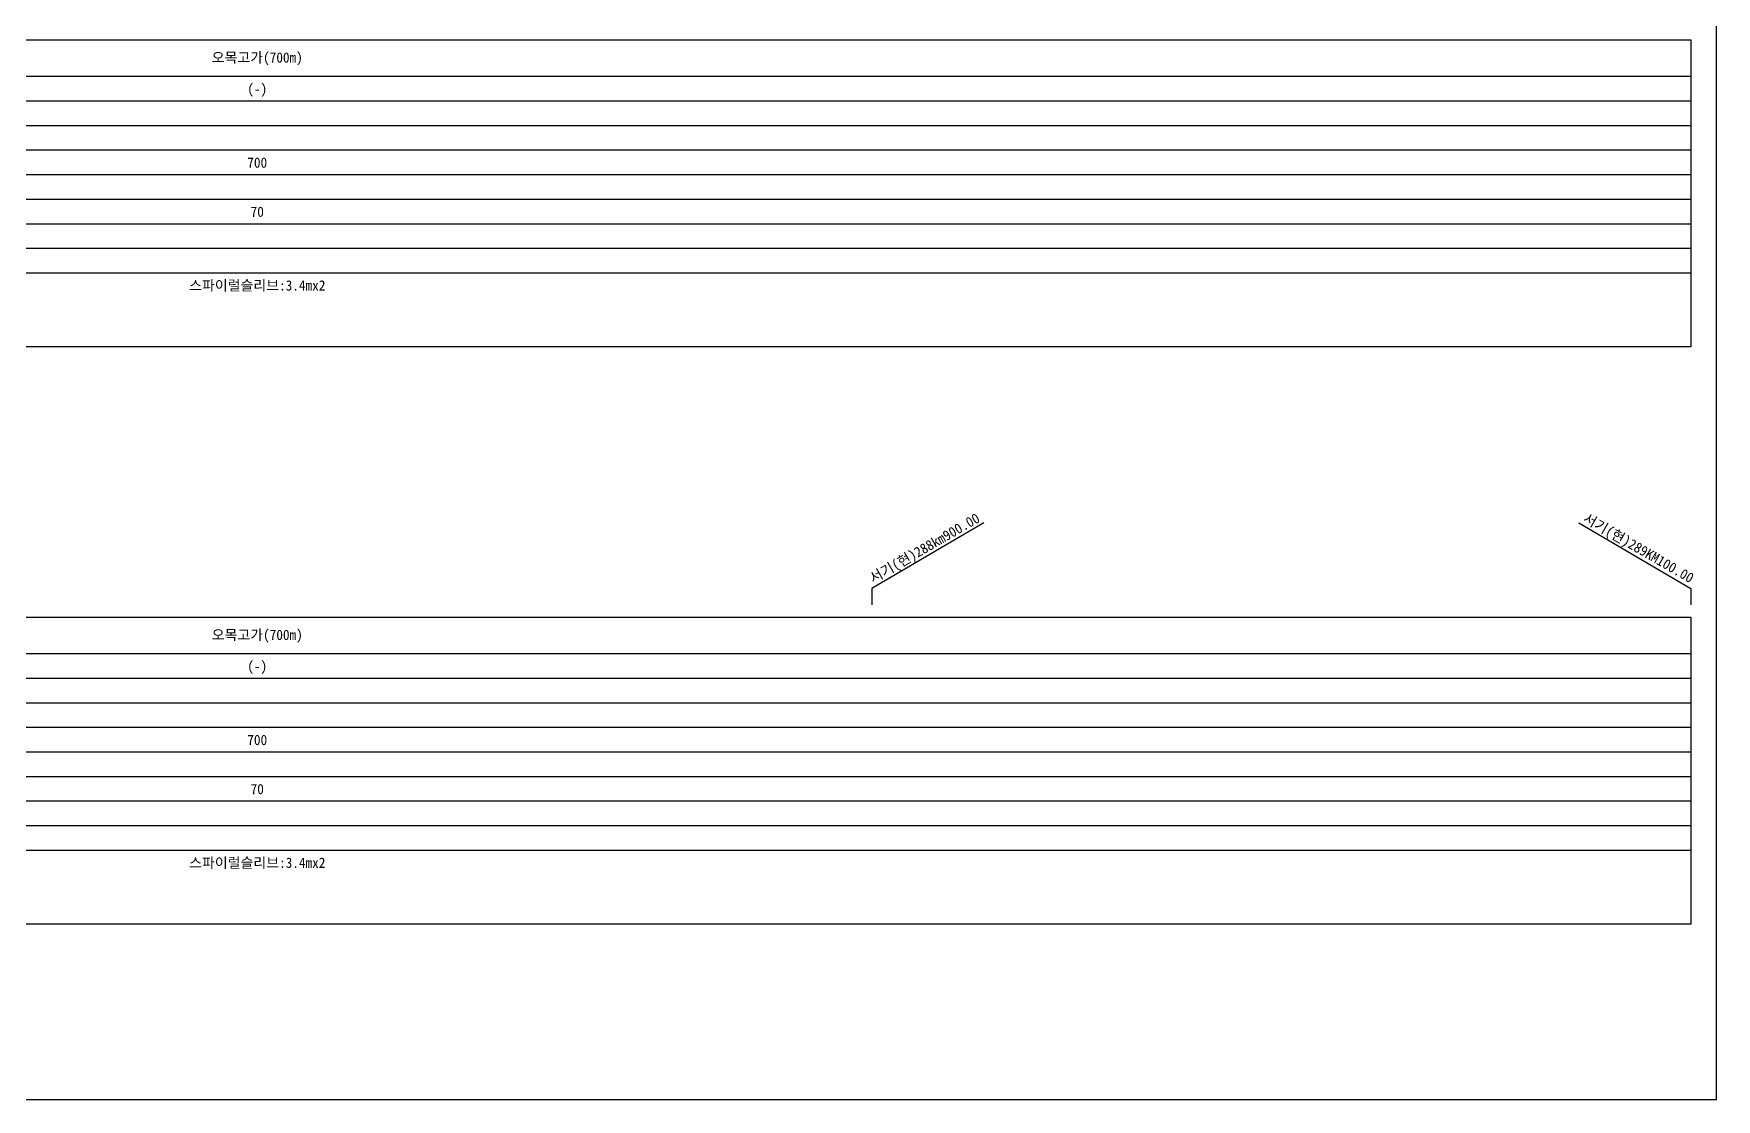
# Model space of a CAD drawing. Header units: millimetres. Extents: x 3302 to 4098, y 1103 to 1810.
# Drawn here: x 3687.1 to 4097.9, y 1103.1 to 1363.4 of the extents above; entities that cross this region are included whole.
import ezdxf
from ezdxf.enums import TextEntityAlignment as Align
from ezdxf.xclip import XClip

# ---------------------------------------------------------------- set-up
doc = ezdxf.new("R2010")
doc.units = ezdxf.units.MM
doc.header["$LTSCALE"] = 10
doc.header["$MEASUREMENT"] = 0
doc.header["$XCLIPFRAME"] = 2
for name, color, linetype in [('TT-TABL-LIN1', 4, 'Continuous'), ('TT-TABL-LIN2', 1, 'Continuous'), ('TT-TABL-TEX2', 3, 'Continuous'), ('TZ-BASE', 253, 'Continuous'), ('TZ-LEAL', 1, 'Continuous'), ('TZ-LEAT', 3, 'Continuous')]:
    doc.layers.add(name, color=color, linetype=linetype)
doc.layers.add('TX-PAPR', color=2, linetype='Continuous', plot=False)
doc.styles.get("Standard").update_dxf_attribs({"font": 'GulimChe.ttf'})
doc.styles.add('굴림체', font='GulimChe.ttf')

# ---------------------------------------------------------------- blocks, each defined once
blk = doc.blocks.new('JD-FHF78DGH')
at = {"layer": 'TZ-BASE'}
for p, q in [((326.94, 141.99), (345.53, -207.87)), ((427.08, 141.98), (445.67, -207.88)), ((527.22, 141.98), (545.81, -207.88)), ((627.36, 141.98), (645.95, -207.88)), ((630.28, -178.91, 44.99), (662.97, -68.24, 44.99))]:
    blk.add_line(p, q, dxfattribs=at)
blk = doc.blocks.new('JD-경부고속하선표_190503')
at = {"layer": 'TT-TABL-LIN1'}
blk.add_lwpolyline([(2, 114), (785.58, 114), (785.58, 39), (2, 39)], close=True, dxfattribs=at)
at = {"layer": 'TT-TABL-LIN2'}
for points in [[(785.58, 105), (9.33, 105)], [(785.58, 99), (9.33, 99)], [(785.58, 93), (9.33, 93)], [(785.58, 87), (9.33, 87)], [(785.58, 81), (38.33, 81)], [(785.58, 75), (9.33, 75)], [(785.58, 69), (9.33, 69)], [(785.58, 63), (9.33, 63)], [(785.58, 57), (9.33, 57)]]:
    blk.add_lwpolyline(points, dxfattribs=at)
blk = doc.blocks.new('JD-경부고속상선표_190503')
at = {"layer": 'TT-TABL-LIN1'}
blk.add_lwpolyline([(2, 114), (785.58, 114), (785.58, 39), (2, 39)], close=True, dxfattribs=at)
at = {"layer": 'TT-TABL-LIN2'}
for points in [[(785.58, 105), (9.33, 105)], [(785.58, 99), (9.33, 99)], [(785.58, 93), (9.33, 93)], [(785.58, 87), (9.33, 87)], [(785.58, 81), (38.33, 81)], [(785.58, 75), (9.33, 75)], [(785.58, 69), (9.33, 69)], [(785.58, 63), (9.33, 63)], [(785.58, 57), (9.33, 57)]]:
    blk.add_lwpolyline(points, dxfattribs=at)

msp = doc.modelspace()

# ---------------------------------------------------------------- linework, layer by layer
at = {"layer": 'TX-PAPR'}
msp.add_lwpolyline([(3301.89, 1103.05), (4097.89, 1103.05), (4097.89, 1619.05), (3301.89, 1619.05)], close=True, dxfattribs=at)
at = {"layer": 'TZ-LEAL'}
for points in [[(3919.07, 1243.87), (3891.68, 1227.85), (3891.68, 1223.85)], [(4064.3, 1243.87), (4091.68, 1227.85), (4091.68, 1223.85)]]:
    msp.add_lwpolyline(points, dxfattribs=at)

# ---------------------------------------------------------------- block references
at = {"layer": 'TT-TABL-LIN2'}
for name, p in [('JD-경부고속하선표_190503', (3306.11, 1247.87)), ('JD-경부고속상선표_190503', (3306.11, 1106.85))]:
    msp.add_blockref(name, p, dxfattribs=at)
at = {"layer": 'TZ-BASE'}
ref = msp.add_blockref('JD-FHF78DGH', (3385.78, 1471.24), dxfattribs=at)
XClip(ref).set_block_clipping_path([(-0.0689837693, 74.9999683935), (699.9307201614, 75.6438166693), (700.0686876491, -74.3561198806), (0.0689837693, -74.9999683935)])

# ---------------------------------------------------------------- texts
at = {"layer": 'TT-TABL-TEX2', "style": '굴림체'}
for p in [(3741.68, 1357.37), (3741.68, 1216.35)]:
    msp.add_text('오목고가(700m)', height=2.5, dxfattribs=at).set_placement(p, align=Align.MIDDLE)
at = {"layer": 'TT-TABL-TEX2'}
for s, p in [('(-)', (3741.68, 1349.87)), ('700', (3741.68, 1331.87)), ('70', (3741.68, 1319.87)), ('스파이럴슬리브:3.4mx2', (3741.68, 1301.87)), ('(-)', (3741.68, 1208.85)), ('700', (3741.68, 1190.85)), ('70', (3741.68, 1178.85)), ('스파이럴슬리브:3.4mx2', (3741.68, 1160.85))]:
    msp.add_text(s, height=2.5, dxfattribs=at).set_placement(p, align=Align.MIDDLE_CENTER)
at = {"layer": 'TZ-LEAT'}
for s, rotation, p in [('서기(현)288km900.00', 30, (3905.18, 1236.64)), ('서기(현)289KM100.00', 330, (4078.29, 1236.67))]:
    msp.add_text(s, height=2.5, rotation=rotation, dxfattribs=at).set_placement(p, align=Align.CENTER)

doc.saveas('drawing.dxf')
